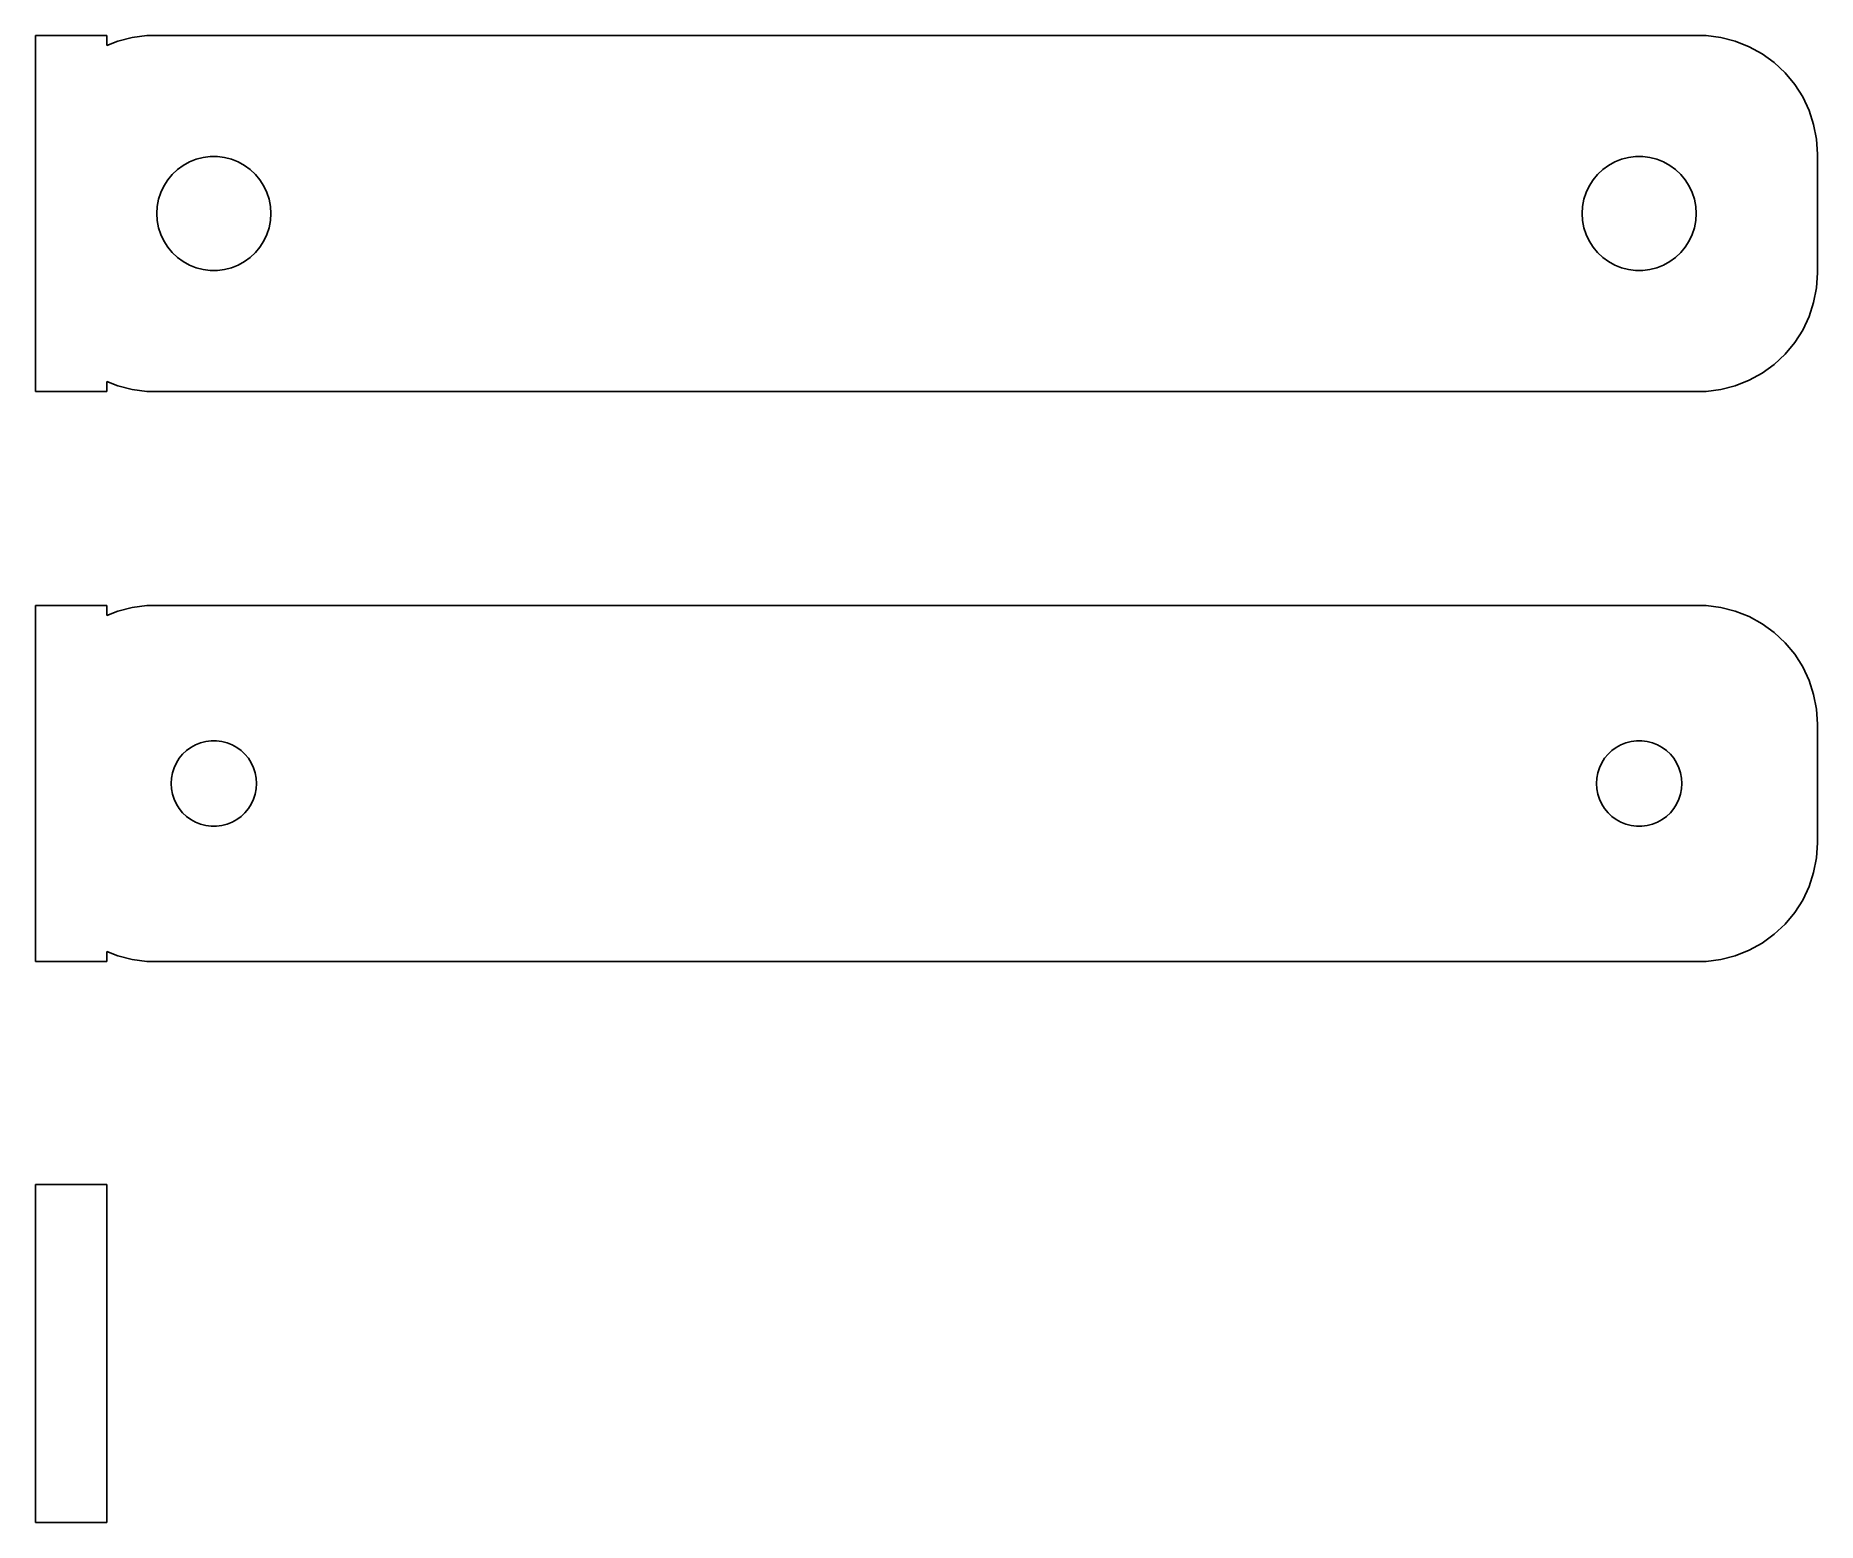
# Model space of a CAD drawing. Header units: metres. Extents: x -37.5 to 37.5, y -7.1 to 55.5.
import ezdxf

# ---------------------------------------------------------------- set-up
doc = ezdxf.new("R2010")
doc.units = ezdxf.units.M

msp = doc.modelspace()

# ---------------------------------------------------------------- linework, layer by layer
for p, q in [((-34.5, 55.4901), (-37.5, 55.4901)), ((-37.5, 55.4901), (-37.5, 40.5099)), ((-34.5, 55.0752), (-34.5, 55.4901)), ((-34.0451, 55.2553), (-34.5, 55.0752)), ((-33.4369, 55.4114), (-34.0451, 55.2553)), ((-32.8139, 55.4901), (-33.4369, 55.4114)), ((32.8139, 55.4901), (-32.8139, 55.4901)), ((33.4369, 55.4114), (32.8139, 55.4901)), ((34.0451, 55.2553), (33.4369, 55.4114)), ((34.6289, 55.0241), (34.0451, 55.2553)), ((35.1791, 54.7216), (34.6289, 55.0241)), ((35.6871, 54.3526), (35.1791, 54.7216)), ((36.1448, 53.9227), (35.6871, 54.3526)), ((36.5451, 53.4389), (36.1448, 53.9227)), ((36.8815, 52.9088), (36.5451, 53.4389)), ((37.1489, 52.3406), (36.8815, 52.9088)), ((37.3429, 51.7434), (37.1489, 52.3406)), ((37.4606, 51.1267), (37.3429, 51.7434)), ((37.5, 50.5), (37.4606, 51.1267)), ((-31.0219, 50.1716), (-30.7416, 50.2825)), ((-30.7416, 50.2825), (-30.4497, 50.3575)), ((-30.4497, 50.3575), (-30.1507, 50.3953)), ((-30.1507, 50.3953), (-29.8493, 50.3953)), ((-29.8493, 50.3953), (-29.5503, 50.3575)), ((-29.5503, 50.3575), (-29.2583, 50.2825)), ((-29.2583, 50.2825), (-28.9781, 50.1716)), ((28.9781, 50.1716), (29.2583, 50.2825)), ((29.2583, 50.2825), (29.5503, 50.3575)), ((29.5503, 50.3575), (29.8493, 50.3953)), ((29.8493, 50.3953), (30.1507, 50.3953)), ((30.1507, 50.3953), (30.4497, 50.3575)), ((30.4497, 50.3575), (30.7416, 50.2825)), ((30.7416, 50.2825), (31.0219, 50.1716)), ((37.5, 45.5), (37.5, 50.5)), ((-31.9416, 49.4107), (-31.7495, 49.6429)), ((-31.7495, 49.6429), (-31.5298, 49.8492)), ((-31.5298, 49.8492), (-31.286, 50.0264)), ((-31.286, 50.0264), (-31.0219, 50.1716)), ((-28.9781, 50.1716), (-28.714, 50.0264)), ((-28.714, 50.0264), (-28.4702, 49.8492)), ((-28.4702, 49.8492), (-28.2505, 49.6429)), ((-28.2505, 49.6429), (-28.0583, 49.4107)), ((28.0583, 49.4107), (28.2505, 49.6429)), ((28.2505, 49.6429), (28.4702, 49.8492)), ((28.4702, 49.8492), (28.714, 50.0264)), ((28.714, 50.0264), (28.9781, 50.1716)), ((31.0219, 50.1716), (31.286, 50.0264)), ((31.286, 50.0264), (31.5298, 49.8492)), ((31.5298, 49.8492), (31.7495, 49.6429)), ((31.7495, 49.6429), (31.9416, 49.4107)), ((-32.3246, 48.5968), (-32.2315, 48.8835)), ((-32.2315, 48.8835), (-32.1031, 49.1562)), ((-32.1031, 49.1562), (-31.9416, 49.4107)), ((-28.0583, 49.4107), (-27.8969, 49.1562)), ((-27.8969, 49.1562), (-27.7685, 48.8835)), ((-27.7685, 48.8835), (-27.6754, 48.5968)), ((27.6754, 48.5968), (27.7685, 48.8835)), ((27.7685, 48.8835), (27.8969, 49.1562)), ((27.8969, 49.1562), (28.0583, 49.4107)), ((31.9416, 49.4107), (32.1031, 49.1562)), ((32.1031, 49.1562), (32.2315, 48.8835)), ((32.2315, 48.8835), (32.3246, 48.5968)), ((-32.4, 48), (-32.3811, 48.3008)), ((-32.3811, 47.6992), (-32.4, 48)), ((-32.3811, 48.3008), (-32.3246, 48.5968)), ((-27.6754, 48.5968), (-27.6189, 48.3008)), ((-27.6189, 48.3008), (-27.6, 48)), ((-27.6, 48), (-27.6189, 47.6992)), ((27.6, 48), (27.6189, 48.3008)), ((27.6189, 47.6992), (27.6, 48)), ((27.6189, 48.3008), (27.6754, 48.5968)), ((32.3246, 48.5968), (32.3811, 48.3008)), ((32.3811, 48.3008), (32.4, 48)), ((32.4, 48), (32.3811, 47.6992)), ((-32.3246, 47.4032), (-32.3811, 47.6992)), ((-32.2315, 47.1165), (-32.3246, 47.4032)), ((-27.6754, 47.4032), (-27.7685, 47.1165)), ((-27.6189, 47.6992), (-27.6754, 47.4032)), ((27.6754, 47.4032), (27.6189, 47.6992)), ((27.7685, 47.1165), (27.6754, 47.4032)), ((32.3246, 47.4032), (32.2315, 47.1165)), ((32.3811, 47.6992), (32.3246, 47.4032)), ((-32.1031, 46.8438), (-32.2315, 47.1165)), ((-31.9416, 46.5893), (-32.1031, 46.8438)), ((-31.7495, 46.3571), (-31.9416, 46.5893)), ((-28.0583, 46.5893), (-28.2505, 46.3571)), ((-27.8969, 46.8438), (-28.0583, 46.5893)), ((-27.7685, 47.1165), (-27.8969, 46.8438)), ((27.8969, 46.8438), (27.7685, 47.1165)), ((28.0583, 46.5893), (27.8969, 46.8438)), ((28.2505, 46.3571), (28.0583, 46.5893)), ((31.9416, 46.5893), (31.7495, 46.3571)), ((32.1031, 46.8438), (31.9416, 46.5893)), ((32.2315, 47.1165), (32.1031, 46.8438)), ((-31.5298, 46.1508), (-31.7495, 46.3571)), ((-31.286, 45.9736), (-31.5298, 46.1508)), ((-31.0219, 45.8284), (-31.286, 45.9736)), ((-30.7416, 45.7175), (-31.0219, 45.8284)), ((-28.9781, 45.8284), (-29.2583, 45.7175)), ((-28.714, 45.9736), (-28.9781, 45.8284)), ((-28.4702, 46.1508), (-28.714, 45.9736)), ((-28.2505, 46.3571), (-28.4702, 46.1508)), ((28.4702, 46.1508), (28.2505, 46.3571)), ((28.714, 45.9736), (28.4702, 46.1508)), ((28.9781, 45.8284), (28.714, 45.9736)), ((29.2583, 45.7175), (28.9781, 45.8284)), ((31.0219, 45.8284), (30.7416, 45.7175)), ((31.286, 45.9736), (31.0219, 45.8284)), ((31.5298, 46.1508), (31.286, 45.9736)), ((31.7495, 46.3571), (31.5298, 46.1508)), ((-30.4497, 45.6425), (-30.7416, 45.7175)), ((-30.1507, 45.6047), (-30.4497, 45.6425)), ((-29.8493, 45.6047), (-30.1507, 45.6047)), ((-29.5503, 45.6425), (-29.8493, 45.6047)), ((-29.2583, 45.7175), (-29.5503, 45.6425)), ((29.5503, 45.6425), (29.2583, 45.7175)), ((29.8493, 45.6047), (29.5503, 45.6425)), ((30.1507, 45.6047), (29.8493, 45.6047)), ((30.4497, 45.6425), (30.1507, 45.6047)), ((30.7416, 45.7175), (30.4497, 45.6425)), ((37.4606, 44.8733), (37.5, 45.5)), ((37.1489, 43.6594), (37.3429, 44.2566)), ((37.3429, 44.2566), (37.4606, 44.8733)), ((36.8815, 43.0912), (37.1489, 43.6594)), ((36.5451, 42.5611), (36.8815, 43.0912)), ((35.6871, 41.6474), (36.1448, 42.0773)), ((36.1448, 42.0773), (36.5451, 42.5611)), ((34.6289, 40.9759), (35.1791, 41.2784)), ((35.1791, 41.2784), (35.6871, 41.6474)), ((-37.5, 40.5099), (-34.5, 40.5099)), ((-34.5, 40.9248), (-34.0451, 40.7447)), ((-34.5, 40.5099), (-34.5, 40.9248)), ((-34.0451, 40.7447), (-33.4369, 40.5886)), ((-33.4369, 40.5886), (-32.8139, 40.5099)), ((-32.8139, 40.5099), (32.8139, 40.5099)), ((32.8139, 40.5099), (33.4369, 40.5886)), ((33.4369, 40.5886), (34.0451, 40.7447)), ((34.0451, 40.7447), (34.6289, 40.9759)), ((-34.5, 31.4901), (-37.5, 31.4901)), ((-37.5, 31.4901), (-37.5, 16.5099)), ((-34.5, 31.0752), (-34.5, 31.4901)), ((-34.0451, 31.2553), (-34.5, 31.0752)), ((-33.4369, 31.4114), (-34.0451, 31.2553)), ((-32.8139, 31.4901), (-33.4369, 31.4114)), ((32.8139, 31.4901), (-32.8139, 31.4901)), ((33.4369, 31.4114), (32.8139, 31.4901)), ((34.0451, 31.2553), (33.4369, 31.4114)), ((34.6289, 31.0241), (34.0451, 31.2553)), ((35.1791, 30.7216), (34.6289, 31.0241)), ((35.6871, 30.3526), (35.1791, 30.7216)), ((36.1448, 29.9227), (35.6871, 30.3526)), ((36.5451, 29.4389), (36.1448, 29.9227)), ((36.8815, 28.9088), (36.5451, 29.4389)), ((37.1489, 28.3406), (36.8815, 28.9088)), ((37.3429, 27.7434), (37.1489, 28.3406)), ((37.4606, 27.1267), (37.3429, 27.7434)), ((37.5, 26.5), (37.4606, 27.1267)), ((37.5, 21.5), (37.5, 26.5)), ((-31.1474, 25.3869), (-30.9645, 25.5198)), ((-30.9645, 25.5198), (-30.7664, 25.6287)), ((-30.7664, 25.6287), (-30.5562, 25.7119)), ((-30.5562, 25.7119), (-30.3373, 25.7681)), ((-30.3373, 25.7681), (-30.113, 25.7964)), ((-30.113, 25.7964), (-29.887, 25.7964)), ((-29.887, 25.7964), (-29.6627, 25.7681)), ((-29.6627, 25.7681), (-29.4438, 25.7119)), ((-29.4438, 25.7119), (-29.2336, 25.6287)), ((-29.2336, 25.6287), (-29.0355, 25.5198)), ((-29.0355, 25.5198), (-28.8526, 25.3869)), ((28.8526, 25.3869), (29.0355, 25.5198)), ((29.0355, 25.5198), (29.2336, 25.6287)), ((29.2336, 25.6287), (29.4438, 25.7119)), ((29.4438, 25.7119), (29.6627, 25.7681)), ((29.6627, 25.7681), (29.887, 25.7964)), ((29.887, 25.7964), (30.113, 25.7964)), ((30.113, 25.7964), (30.3373, 25.7681)), ((30.3373, 25.7681), (30.5562, 25.7119)), ((30.5562, 25.7119), (30.7664, 25.6287)), ((30.7664, 25.6287), (30.9645, 25.5198)), ((30.9645, 25.5198), (31.1474, 25.3869)), ((-31.6736, 24.6626), (-31.5773, 24.8671)), ((-31.5773, 24.8671), (-31.4562, 25.058)), ((-31.4562, 25.058), (-31.3121, 25.2322)), ((-31.3121, 25.2322), (-31.1474, 25.3869)), ((-28.8526, 25.3869), (-28.6879, 25.2322)), ((-28.6879, 25.2322), (-28.5438, 25.058)), ((-28.5438, 25.058), (-28.4226, 24.8671)), ((-28.4226, 24.8671), (-28.3264, 24.6626)), ((28.3264, 24.6626), (28.4226, 24.8671)), ((28.4226, 24.8671), (28.5438, 25.058)), ((28.5438, 25.058), (28.6879, 25.2322)), ((28.6879, 25.2322), (28.8526, 25.3869)), ((31.1474, 25.3869), (31.3121, 25.2322)), ((31.3121, 25.2322), (31.4562, 25.058)), ((31.4562, 25.058), (31.5773, 24.8671)), ((31.5773, 24.8671), (31.6736, 24.6626)), ((-31.8, 24), (-31.7858, 24.2256)), ((-31.7858, 23.7744), (-31.8, 24)), ((-31.7858, 24.2256), (-31.7434, 24.4476)), ((-31.7434, 24.4476), (-31.6736, 24.6626)), ((-28.3264, 24.6626), (-28.2565, 24.4476)), ((-28.2565, 24.4476), (-28.2142, 24.2256)), ((-28.2142, 24.2256), (-28.2, 24)), ((-28.2, 24), (-28.2142, 23.7744)), ((28.2, 24), (28.2142, 24.2256)), ((28.2142, 23.7744), (28.2, 24)), ((28.2142, 24.2256), (28.2565, 24.4476)), ((28.2565, 24.4476), (28.3264, 24.6626)), ((31.6736, 24.6626), (31.7434, 24.4476)), ((31.7434, 24.4476), (31.7858, 24.2256)), ((31.7858, 24.2256), (31.8, 24)), ((31.8, 24), (31.7858, 23.7744)), ((-31.7434, 23.5524), (-31.7858, 23.7744)), ((-31.6736, 23.3374), (-31.7434, 23.5524)), ((-31.5773, 23.1329), (-31.6736, 23.3374)), ((-28.3264, 23.3374), (-28.4226, 23.1329)), ((-28.2565, 23.5524), (-28.3264, 23.3374)), ((-28.2142, 23.7744), (-28.2565, 23.5524)), ((28.2565, 23.5524), (28.2142, 23.7744)), ((28.3264, 23.3374), (28.2565, 23.5524)), ((28.4226, 23.1329), (28.3264, 23.3374)), ((31.6736, 23.3374), (31.5773, 23.1329)), ((31.7434, 23.5524), (31.6736, 23.3374)), ((31.7858, 23.7744), (31.7434, 23.5524)), ((-31.4562, 22.942), (-31.5773, 23.1329)), ((-31.3121, 22.7678), (-31.4562, 22.942)), ((-31.1474, 22.6131), (-31.3121, 22.7678)), ((-30.9645, 22.4802), (-31.1474, 22.6131)), ((-28.8526, 22.6131), (-29.0355, 22.4802)), ((-28.6879, 22.7678), (-28.8526, 22.6131)), ((-28.5438, 22.942), (-28.6879, 22.7678)), ((-28.4226, 23.1329), (-28.5438, 22.942)), ((28.5438, 22.942), (28.4226, 23.1329)), ((28.6879, 22.7678), (28.5438, 22.942)), ((28.8526, 22.6131), (28.6879, 22.7678)), ((29.0355, 22.4802), (28.8526, 22.6131)), ((31.1474, 22.6131), (30.9645, 22.4802)), ((31.3121, 22.7678), (31.1474, 22.6131)), ((31.4562, 22.942), (31.3121, 22.7678)), ((31.5773, 23.1329), (31.4562, 22.942)), ((-30.7664, 22.3713), (-30.9645, 22.4802)), ((-30.5562, 22.2881), (-30.7664, 22.3713)), ((-30.3373, 22.2319), (-30.5562, 22.2881)), ((-30.113, 22.2036), (-30.3373, 22.2319)), ((-29.887, 22.2036), (-30.113, 22.2036)), ((-29.6627, 22.2319), (-29.887, 22.2036)), ((-29.4438, 22.2881), (-29.6627, 22.2319)), ((-29.2336, 22.3713), (-29.4438, 22.2881)), ((-29.0355, 22.4802), (-29.2336, 22.3713)), ((29.2336, 22.3713), (29.0355, 22.4802)), ((29.4438, 22.2881), (29.2336, 22.3713)), ((29.6627, 22.2319), (29.4438, 22.2881)), ((29.887, 22.2036), (29.6627, 22.2319)), ((30.113, 22.2036), (29.887, 22.2036)), ((30.3373, 22.2319), (30.113, 22.2036)), ((30.5562, 22.2881), (30.3373, 22.2319)), ((30.7664, 22.3713), (30.5562, 22.2881)), ((30.9645, 22.4802), (30.7664, 22.3713)), ((37.4606, 20.8733), (37.5, 21.5)), ((37.1489, 19.6594), (37.3429, 20.2566)), ((37.3429, 20.2566), (37.4606, 20.8733)), ((36.8815, 19.0912), (37.1489, 19.6594)), ((36.5451, 18.5611), (36.8815, 19.0912)), ((35.6871, 17.6474), (36.1448, 18.0773)), ((36.1448, 18.0773), (36.5451, 18.5611)), ((34.6289, 16.9759), (35.1791, 17.2784)), ((35.1791, 17.2784), (35.6871, 17.6474)), ((-37.5, 16.5099), (-34.5, 16.5099)), ((-34.5, 16.9248), (-34.0451, 16.7447)), ((-34.5, 16.5099), (-34.5, 16.9248)), ((-34.0451, 16.7447), (-33.4369, 16.5886)), ((-33.4369, 16.5886), (-32.8139, 16.5099)), ((-32.8139, 16.5099), (32.8139, 16.5099)), ((32.8139, 16.5099), (33.4369, 16.5886)), ((33.4369, 16.5886), (34.0451, 16.7447)), ((34.0451, 16.7447), (34.6289, 16.9759)), ((-34.5, 7.1148), (-37.5, 7.1148)), ((-37.5, 7.1148), (-37.5, -7.1148)), ((-34.5, -7.1148), (-34.5, 7.1148)), ((-37.5, -7.1148), (-34.5, -7.1148))]:
    msp.add_line(p, q)

doc.saveas('drawing.dxf')
